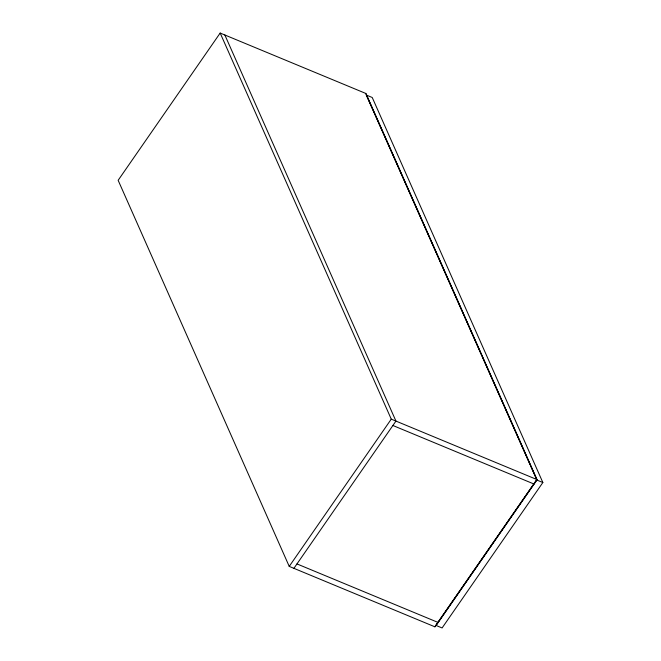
<?xml version="1.0" encoding="UTF-8"?>
<svg xmlns="http://www.w3.org/2000/svg" width="661" height="661" viewBox="0 0 661 661"><rect width="100%" height="100%" fill="white"/><g stroke="black" fill="none" stroke-linecap="round" stroke-linejoin="round"><path stroke-width="0.99" d="M220.171 33.05L118.145 180.304L289.229 566.394L434.963 626.843L536.988 479.58L365.905 93.49L220.171 33.05L391.262 419.14L536.988 479.58M289.229 566.394L391.262 419.14M293.914 568.336L395.947 421.082L224.856 34.992M434.806 626.777L536.839 479.514L365.748 93.432M531.014 466.84L536.872 480.051L436.12 625.471L442.102 627.95L542.855 482.53L372.234 97.498L366.252 95.019L481.249 354.536M536.872 480.051L542.855 482.53M392.89 425.494L533.931 484.001M296.979 563.924L438.02 622.422M482.092 356.428L530.18 464.947"/></g></svg>
